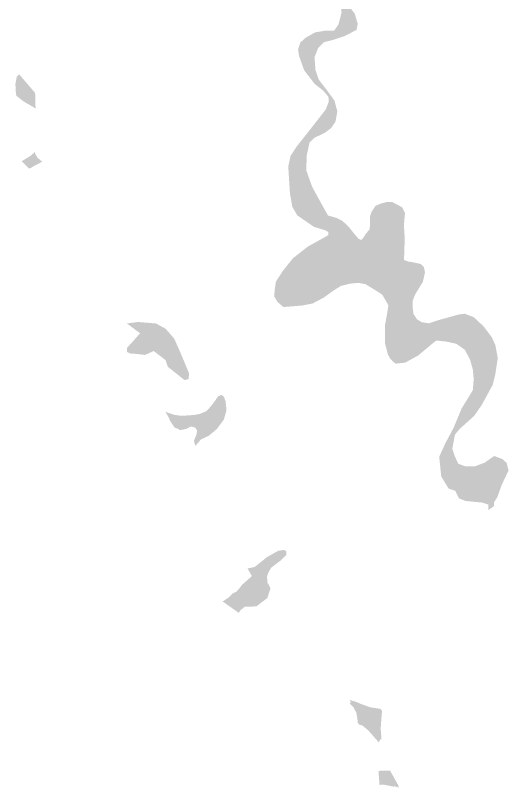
# Model space of a CAD drawing. Header units: inches. Extents: x 288635 to 693176, y 676945 to 1601077.
# Drawn here: x 359675 to 373831, y 1007657 to 1029811 of the extents above; entities that cross this region are included whole.
import ezdxf

# ---------------------------------------------------------------- set-up
doc = ezdxf.new("R2010")
doc.units = ezdxf.units.IN
doc.header["$MEASUREMENT"] = 0

msp = doc.modelspace()

# ---------------------------------------------------------------- hatches: boundary and pattern name
for points in [[(369531.5335, 1023396.0271), (369602.6536, 1023370.627), (369653.4537, 1023421.4271), (369744.8939, 1023563.6674), (369836.3341, 1023660.1876), (369856.6541, 1023812.5879), (369851.5741, 1024041.1883), (369897.2942, 1024173.2686), (370009.0544, 1024345.989), (370176.6948, 1024417.1091), (370334.1751, 1024457.7492), (370491.6554, 1024457.7492), (370684.6958, 1024356.149), (370781.216, 1024300.2689), (370857.4161, 1024142.7885), (370826.9361, 1023787.1878), (370847.2561, 1023462.0672), (370842.1761, 1023081.0664), (370832.0161, 1022882.946), (370826.9361, 1022796.5859), (370948.8563, 1022750.8658), (371055.5365, 1022735.6257), (371309.537, 1022679.7456), (371400.9772, 1022593.3854), (371431.4573, 1022435.9051), (371370.4971, 1022166.6646), (371146.9767, 1021800.9039), (371080.9366, 1021628.1835), (371075.8566, 1021460.5432), (371101.2566, 1021247.1828), (371202.8568, 1021089.7024), (371340.0171, 1021008.4223), (371543.2175, 1020977.9422), (371802.298, 1021064.3024), (372188.3788, 1021170.9826), (372386.4992, 1021226.8627), (372569.3795, 1021252.2628), (372828.4601, 1021155.7426), (373118.0206, 1020886.502), (373346.6211, 1020581.7014), (373453.3013, 1020348.021), (373521.2111, 1019979.1851), (373450.091, 1019511.8241), (373373.8909, 1019207.0235), (373069.0902, 1018648.2224), (372845.5698, 1018323.1017), (372429.009, 1017947.181), (372291.8487, 1017784.6207), (372215.6485, 1017378.2199), (372286.7687, 1017164.8594), (372388.3689, 1016946.419), (372601.7293, 1016870.2188), (372855.7298, 1016870.2188), (373140.2104, 1016976.899), (372960.6874, 1016575.9753), (372655.8867, 1016271.1747), (372296.7901, 1016174.5076), (372110.5231, 1016233.7743), (371898.856, 1016580.9084), (371839.5892, 1017148.1762), (372021.4751, 1017545.8387), (372250.0755, 1017973.4062), (372482.9093, 1018532.2073), (372804.6433, 1019057.1417), (372830.0434, 1019370.409), (372804.6433, 1019658.2762), (372724.2098, 1019937.6768), (372576.0428, 1020217.0774), (372330.509, 1020390.6444), (372034.1751, 1020454.1445), (371754.7745, 1020483.7779), (371619.3076, 1020373.711), (371234.0735, 1020051.977), (370861.5394, 1019848.7766), (370582.1389, 1019819.1432), (370433.9719, 1019963.0769), (370366.2384, 1020085.8438), (370287.4983, 1020390.6444), (370280.2202, 1020909.8966), (370349.012, 1021275.0224), (370380.7621, 1021497.2728), (370206.1367, 1021798.8984), (369999.7613, 1021931.1903), (369724.5941, 1022100.524), (369523.5104, 1022137.5657), (369280.0932, 1022116.399), (369015.5093, 1022047.6072), (368803.8423, 1021915.3153), (368523.3834, 1021714.2316), (368205.8827, 1021544.8979), (367893.6738, 1021486.6894), (367369.7977, 1021444.356), (367200.464, 1021587.2313), (367105.2139, 1021745.9816), (367115.7972, 1021931.1903), (367152.8389, 1022174.6075), (367359.2144, 1022492.1081), (367644.9649, 1022846.6505), (368063.0074, 1023174.7345), (368481.0499, 1023407.5683), (368660.967, 1023508.1102), (368660.967, 1023592.777), (368581.5918, 1023640.4021), (368242.9245, 1023746.2356), (367766.6735, 1024074.3196), (367623.7982, 1024317.7368), (367555.0064, 1024704.0292), (367507.3813, 1025476.6141), (367570.8815, 1025778.2397), (367750.7985, 1026053.4069), (368100.0492, 1026492.6161), (368586.8835, 1027117.034), (368666.2586, 1027328.7011), (368660.967, 1027476.8681), (368507.5083, 1027656.7851), (368264.0912, 1027847.2855), (367962.4656, 1028238.8696), (367819.5903, 1028641.0371), (367793.3737, 1028798.3364), (367787.8402, 1028831.5375), (367851.3403, 1029032.6212), (368010.0907, 1029175.4965), (368274.6745, 1029323.6634), (368576.3001, 1029376.5802), (368825.009, 1029376.5802), (368946.7175, 1029545.9139), (369036.6761, 1029889.8729), (369004.926, 1030244.4153), (368601.1391, 1030613.8604), (368364.633, 1030821.2081), (367967.7572, 1031106.9587), (367618.5065, 1031556.7512), (367507.3813, 1031937.752), (367512.673, 1032138.8357), (367629.478, 1032340.4499), (367807.2783, 1032421.7301), (368132.399, 1032431.8901), (368620.0799, 1032436.9701), (368845.2436, 1032497.5911), (368739.0519, 1032316.5249), (368485.0514, 1032062.5244), (368373.2911, 1031839.0039), (368337.7311, 1031529.1233), (368454.5713, 1031046.5224), (368560.6623, 1030733.3456), (369211.4928, 1030127.0405), (369414.6932, 1029862.88), (369501.0534, 1029573.3194), (369465.4933, 1029395.5191), (369120.0526, 1029217.7187), (368805.092, 1029111.0385), (368530.7715, 1029044.9984), (368363.1311, 1028872.278), (368334.1344, 1028798.3364), (368261.5309, 1028613.1975), (368286.931, 1028247.4368), (368383.4512, 1027968.0362), (368586.6516, 1027704.8282), (368830.4921, 1027373.675), (368916.8522, 1027058.7144), (368860.9721, 1026758.9938), (368739.0519, 1026581.1934), (368556.1715, 1026444.0331), (368261.5309, 1026301.7929), (368119.2906, 1026169.7126), (368032.9305, 1025773.4718), (368027.8505, 1025356.911), (368190.4108, 1024899.7101), (368490.1314, 1024351.069), (368647.6117, 1024071.6684), (368896.5322, 1024000.5483), (369059.0925, 1023919.2681), (369241.9729, 1023746.5478), (369399.4532, 1023548.4274), (369531.5335, 1023396.0271)], [(360240.3775, 1027587.5851), (360253.0775, 1027143.0842), (359916.5268, 1027339.9346), (359700.6264, 1027505.0349), (359681.5763, 1027638.3852), (359675.2263, 1027841.5856), (359713.3264, 1028057.486), (359783.1765, 1028120.9862), (360003.7087, 1027863.6986), (360240.3775, 1027587.5851)], [(360171.6707, 1025469.8647), (360113.1222, 1025429.5944), (360107.5717, 1025436.1856), (360068.9271, 1025415.8808), (359853.0267, 1025625.4312), (360117.5258, 1025788.5389), (360131.3739, 1025801.1216), (360239.8586, 1025899.6928), (360234.0274, 1025860.3816), (360303.8776, 1025733.3814), (360305.5172, 1025731.9654), (360443.5779, 1025612.7311), (360171.6707, 1025469.8647)], [(364644.3229, 1019376.807), (364530.0227, 1019347.1736), (364210.7779, 1019602.0094), (364047.4217, 1019732.4077), (363983.9216, 1019922.9081), (363645.9604, 1020181.349), (363624.0876, 1020198.0753), (363408.1871, 1020574.8427), (363252.1643, 1020691.2407), (362874.7861, 1020972.7769), (363192.2867, 1021015.1103), (363708.7544, 1020972.7769), (363988.155, 1020820.3766), (364233.6888, 1020536.7427), (364415.7225, 1020126.1085), (364661.2563, 1019537.674), (364644.3229, 1019376.807)], [(363645.9604, 1020181.349), (363392.7354, 1020070.0167), (363151.4349, 1020099.6501), (362986.3346, 1020108.1168), (362880.5011, 1020150.4502), (362880.5011, 1020277.4505), (363032.9014, 1020442.5508), (363252.1643, 1020691.2407), (363408.1871, 1020574.8427), (363624.0876, 1020198.0753), (363645.9604, 1020181.349)], [(365724.0874, 1018446.5692), (365657.5027, 1018215.7425), (365569.2807, 1018095.8511), (365459.3823, 1017946.5019), (365230.7819, 1017753.4615), (365002.1814, 1017646.7813), (364861.9961, 1017484.692), (364839.6211, 1017458.8209), (364798.981, 1017606.1412), (364878.3068, 1017802.5671), (364887.2311, 1017897.7597), (364844.8977, 1017973.9598), (364794.0976, 1018003.5932), (364700.9641, 1018012.0599), (364686.7734, 1018006.6019), (364570.3806, 1017941.4219), (364531.2622, 1017940.3042), (364501.997, 1017927.3931), (364391.9301, 1017914.693), (364340.2724, 1017952.5754), (364245.2599, 1017982.062), (364103.0196, 1018200.5024), (364075.933, 1018273.4278), (363982.1093, 1018435.8554), (363982.2864, 1018435.7976), (364248.8931, 1018348.7959), (364438.3003, 1018322.4227), (364809.141, 1018347.8227), (364959.4928, 1018374.5519), (365153.9316, 1018452.3275), (365275.8519, 1018584.4077), (365407.9321, 1018757.1281), (365470.8112, 1018851.4465), (365479.7024, 1018871.0638), (365486.1359, 1018874.4337), (365489.2123, 1018879.0483), (365501.4186, 1018882.4389), (365586.3826, 1018926.9439), (365617.3706, 1018902.1535), (365662.5827, 1018865.9838), (365687.7699, 1018796.0193), (365708.3028, 1018738.9835), (365712.3505, 1018697.6973), (365720.8098, 1018611.4124), (365733.7029, 1018479.903), (365727.8674, 1018459.6733), (365724.0874, 1018446.5692)], [(373407.7283, 1015727.6136), (373253.5254, 1015620.9334), (373253.5254, 1015776.5734), (373058.7916, 1015835.8402), (372601.5907, 1015878.1736), (372406.857, 1015954.3738), (372296.7901, 1016174.5076), (372655.8867, 1016271.1747), (372960.6874, 1016575.9753), (373140.2104, 1016976.899), (373419.6109, 1017169.9394), (373663.4514, 1017078.4993), (373775.2117, 1016971.819), (373831.0918, 1016758.4586), (373631.2487, 1016332.1348), (373509.3285, 1015991.7741), (373412.8083, 1015839.3738), (373407.7283, 1015727.6136)], [(366998.5717, 1013372.5902), (366963.0116, 1013276.0701), (366841.0914, 1013316.7101), (366505.8107, 1013651.9908), (366463.7267, 1013724.6813), (366338.1704, 1013941.5514), (366546.4508, 1013987.2715), (366724.2512, 1014129.5118), (366891.8915, 1014266.672), (367090.0119, 1014378.4323), (367217.0121, 1014449.5524), (367384.6525, 1014474.9525), (367455.7726, 1014434.3124), (367450.6926, 1014327.6322), (367272.8922, 1014159.9918), (367018.8917, 1013966.9514), (366932.5316, 1013819.6311), (366896.9715, 1013707.8709), (366912.2115, 1013535.1506), (366998.5717, 1013372.5902)], [(366140.05, 1012747.749), (366084.1699, 1012671.5488), (365621.8889, 1012996.6695), (365799.6893, 1013113.5097), (365896.2095, 1013215.1099), (366023.2097, 1013281.1501), (366099.4099, 1013367.5102), (366180.6901, 1013474.1905), (366312.7703, 1013591.0307), (366463.7267, 1013724.6813), (366505.8107, 1013651.9908), (366841.0914, 1013316.7101), (366963.0116, 1013276.0701), (366907.1315, 1013093.1897), (366729.3312, 1012961.1094), (366592.1709, 1012854.4292), (366424.5306, 1012849.3492), (366256.8902, 1012844.2692), (366140.05, 1012747.749)], [(370143.8948, 1009028.7194), (370107.3686, 1008952.3464), (369868.0661, 1009224.1467), (369850.5733, 1009244.015), (369794.7502, 1009304.7637), (369629.6499, 1009441.289), (369547.0997, 1009460.339), (369509.8146, 1009502.9506), (369502.8474, 1009506.0675), (369492.6874, 1009612.7477), (369462.2073, 1009800.7081), (369380.2256, 1009958.1991), (369273.3474, 1010069.1084), (369306.0931, 1010100.6117), (369269.1669, 1010171.5488), (369353.3208, 1010146.0476), (369436.8072, 1010120.7487), (369527.982, 1010083.8447), (369650.1677, 1010034.3886), (369856.2106, 1009962.2736), (369906.2719, 1009953.0977), (370154.1609, 1009914.365), (370199.881, 1009853.4048), (370184.641, 1009690.8445), (370159.2409, 1009335.2438), (370184.641, 1009055.8432), (370143.8948, 1009028.7194)], [(370435.0188, 1008143.9065), (370438.4159, 1008126.4214), (370503.3187, 1008010.7251), (370672.0964, 1007709.8606), (370664.1043, 1007708.4334), (370691.956, 1007656.7088), (370561.2413, 1007690.065), (370529.8561, 1007684.4605), (370242.6194, 1007740.4157), (370127.0675, 1007732.7123), (370096.5875, 1008134.0331), (370138.6953, 1008135.2616), (370138.6953, 1008141.6615), (370218.673, 1008137.5948), (370435.0188, 1008143.9065)]]:
    msp.add_hatch(color=256).paths.add_polyline_path(points, flags=0)

doc.saveas('drawing.dxf')
